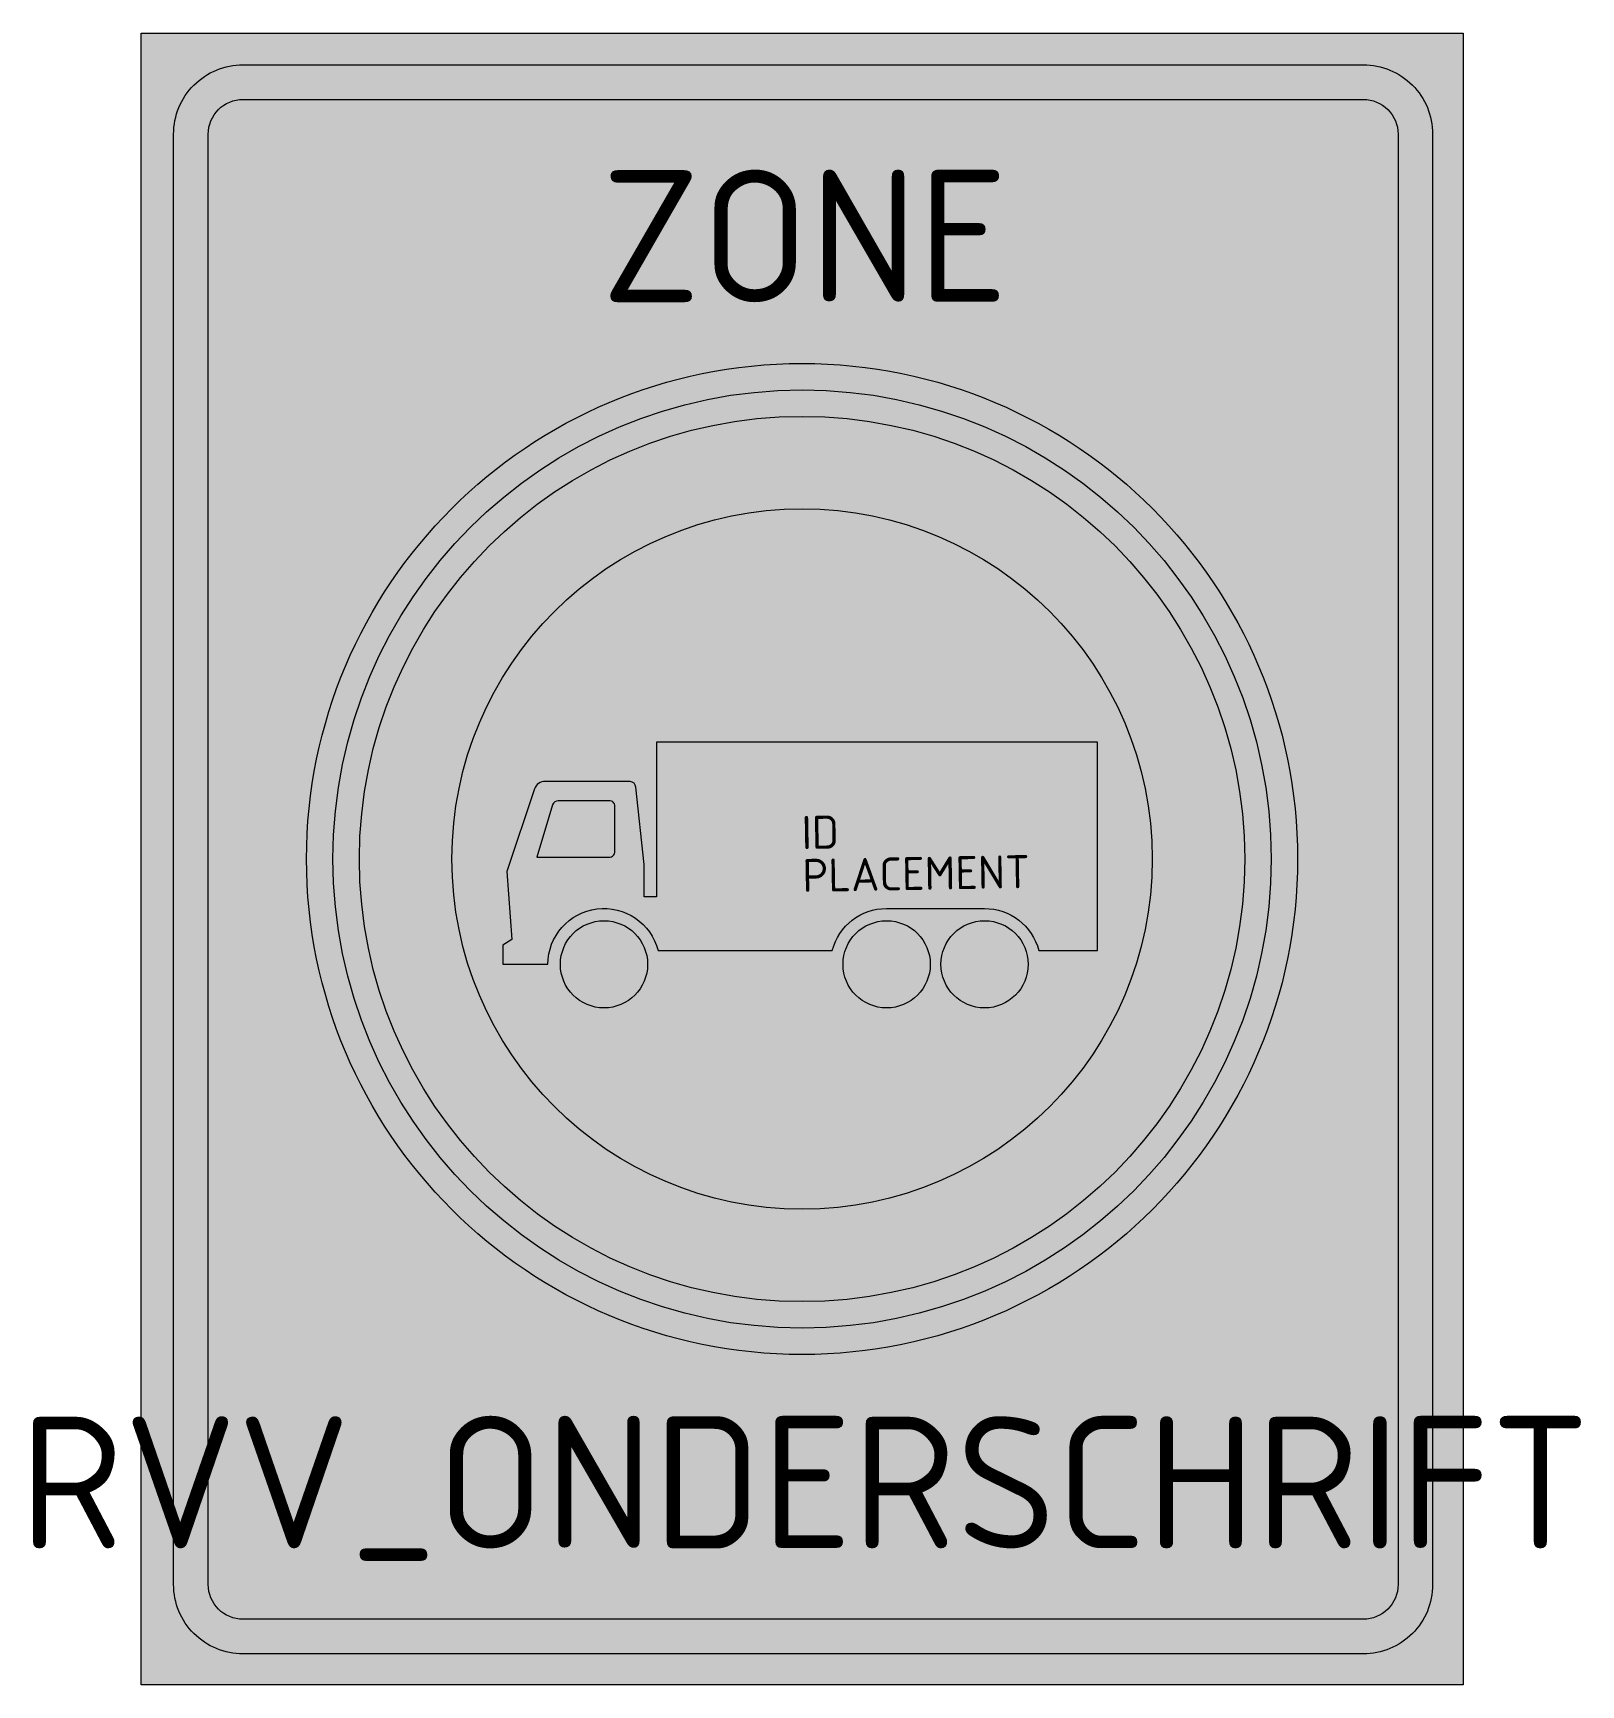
# Model space of a CAD drawing. Extents: x -5.8 to 5.9, y -6.3 to 6.3.
import ezdxf
from ezdxf.enums import TextEntityAlignment as Align

# ---------------------------------------------------------------- set-up
doc = ezdxf.new("R2010")
doc.units = 0
doc.styles.add('NLCS-ISO', font='NLCS-ISO.ttf', dxfattribs={"height": 0.25})
doc.styles.add('NLCS-RVV-M200-T25', font='NLCS-RVV.ttf')

msp = doc.modelspace()

# ---------------------------------------------------------------- hatches: boundary and pattern name
at = {"true_color": 0xf1f0ea}
h = msp.add_hatch(color=7, dxfattribs=at)
h.dxf.hatch_style = 1
h.paths.add_polyline_path([(5.002, 6.251), (-5.002, 6.251), (-5.002, 0), (-4.756, 0), (-4.756, 5.486, -0.414214), (-4.231, 6.011), (4.247, 6.011, -0.414214), (4.772, 5.486), (4.772, 0), (5.002, 0)])
at = {"true_color": 0x2a292a}
h = msp.add_hatch(color=250, dxfattribs=at)
h.dxf.hatch_style = 1
h.paths.add_polyline_path([(-4.494, 5.486, -0.414214), (-4.231, 5.748), (4.247, 5.748, -0.414214), (4.51, 5.486), (4.51, 0), (4.772, 0), (4.772, 5.486, 0.414214), (4.247, 6.011), (-4.231, 6.011, 0.414214), (-4.756, 5.486), (-4.756, 0), (-4.494, 0)])
at = {"true_color": 0xf1f0ea}
h = msp.add_hatch(color=7, dxfattribs=at)
h.dxf.hatch_style = 1
h.paths.add_polyline_path([(4.51, 5.486, 0.414214), (4.247, 5.748), (-4.231, 5.748, 0.414214), (-4.494, 5.486), (-4.494, 0), (-3.75, 0, -1), (3.75, 0), (4.51, 0)])
at = {"true_color": 0xbb1e10}
h = msp.add_hatch(color=22, dxfattribs=at)
h.dxf.hatch_style = 1
h.paths.add_polyline_path([(-3.75, 0), (-3.55, 0, -1), (3.55, 0), (3.75, 0, 1)])
at = {"true_color": 0xf1f0ea}
h = msp.add_hatch(color=7, dxfattribs=at)
h.dxf.hatch_style = 1
h.paths.add_polyline_path([(-3.55, 0), (-3.35, 0, -1), (3.35, 0), (3.55, 0, 1)])
at = {"true_color": 0xbb1e10}
h = msp.add_hatch(color=22, dxfattribs=at)
h.dxf.hatch_style = 1
h.paths.add_polyline_path([(-3.35, 0), (-2.65, 0, -1), (2.65, 0), (3.35, 0, 1)])
at = {"true_color": 0xf1f0ea}
h = msp.add_hatch(color=7, dxfattribs=at)
h.dxf.hatch_style = 1
h.paths.add_polyline_path([(-2.65, 0), (-2.203, 0), (-2.028, 0.524, -0.332431), (-1.943, 0.587), (-1.313, 0.587, -0.414299), (-1.257, 0.543), (-1.194, -0.041), (-1.194, -0.286), (-1.102, -0.286), (-1.102, 0.883), (2.235, 0.883), (2.235, 0), (2.65, 0, 1)])
at = {"true_color": 0x2a292a}
h = msp.add_hatch(color=250, dxfattribs=at)
h.dxf.hatch_style = 1
h.paths.add_polyline_path([(-1.194, -0.041), (-1.257, 0.543, 0.35203), (-1.302, 0.587), (-1.943, 0.587, 0.332431), (-2.028, 0.524), (-2.144, 0.176), (-1.958, 0.176), (-1.89, 0.406, -0.344169), (-1.845, 0.441), (-1.46, 0.441, -0.436003), (-1.416, 0.4), (-1.416, 0.057, -0.414299), (-1.46, 0.013), (-1.662, 0.013), (-1.582, -0.383, -0.397124), (-1.089, -0.692), (0.229, -0.692, -0.342199), (0.635, -0.375), (1.381, -0.375, -0.342216), (1.791, -0.692), (2.235, -0.692), (2.235, 0.883), (-1.102, 0.883), (-1.102, -0.286), (-1.194, -0.286)])
at = {"true_color": 0xf1f0ea}
h = msp.add_hatch(color=7, dxfattribs=at)
h.dxf.hatch_style = 1
h.paths.add_polyline_path([(-1.46, 0.013, 0.414299), (-1.416, 0.057), (-1.416, 0.4, 0.436003), (-1.46, 0.441), (-1.845, 0.441, 0.344169), (-1.89, 0.406), (-2.007, 0.013)])
at = {"true_color": 0x2a292a}
h = msp.add_hatch(color=250, dxfattribs=at)
h.dxf.hatch_style = 1
h.paths.add_polyline_path([(-1.662, 0.013), (-2.007, 0.013), (-1.958, 0.176), (-2.144, 0.176), (-2.235, -0.095), (-2.197, -0.61), (-2.264, -0.651), (-2.264, -0.797), (-1.924, -0.797, -0.35657), (-1.582, -0.383)])
at = {"true_color": 0xf1f0ea}
h = msp.add_hatch(color=7, dxfattribs=at)
h.dxf.hatch_style = 1
h.paths.add_polyline_path([(5.002, 0), (4.772, 0), (4.772, -5.491, -0.414214), (4.247, -6.016), (-4.231, -6.016, -0.414214), (-4.756, -5.491), (-4.756, 0), (-5.002, 0), (-5.002, -6.251), (5.002, -6.251)])
at = {"true_color": 0x2a292a}
h = msp.add_hatch(color=250, dxfattribs=at)
h.dxf.hatch_style = 1
h.paths.add_polyline_path([(-4.494, 0), (-4.756, 0), (-4.756, -5.491, 0.414214), (-4.231, -6.016), (4.247, -6.016, 0.414214), (4.772, -5.491), (4.772, 0), (4.51, 0), (4.51, -5.491, -0.414214), (4.247, -5.753), (-4.231, -5.753, -0.414214), (-4.494, -5.491)])
at = {"true_color": 0xf1f0ea}
h = msp.add_hatch(color=7, dxfattribs=at)
h.dxf.hatch_style = 1
h.paths.add_polyline_path([(-3.75, 0), (-4.494, 0), (-4.494, -5.491, 0.414214), (-4.231, -5.753), (4.247, -5.753, 0.414214), (4.51, -5.491), (4.51, 0), (3.75, 0, -1)])
at = {"true_color": 0xbb1e10}
h = msp.add_hatch(color=22, dxfattribs=at)
h.dxf.hatch_style = 1
h.paths.add_polyline_path([(3.75, 0), (3.55, 0, -1), (-3.55, 0), (-3.75, 0, 1)])
at = {"true_color": 0xf1f0ea}
h = msp.add_hatch(color=7, dxfattribs=at)
h.dxf.hatch_style = 1
h.paths.add_polyline_path([(3.55, 0), (3.35, 0, -1), (-3.35, 0), (-3.55, 0, 1)])
at = {"true_color": 0xbb1e10}
h = msp.add_hatch(color=22, dxfattribs=at)
h.dxf.hatch_style = 1
h.paths.add_polyline_path([(3.35, 0), (2.65, 0, -1), (-2.65, 0), (-3.35, 0, 1)])
at = {"true_color": 0xf1f0ea}
h = msp.add_hatch(color=7, dxfattribs=at)
h.dxf.hatch_style = 1
h.paths.add_polyline_path([(2.65, 0), (2.235, 0), (2.235, -0.692), (1.791, -0.692), (1.701, -0.715, -0.062641), (1.711, -0.797, -1.000004), (1.051, -0.797), (0.97, -0.797, -0.999996), (0.31, -0.797, -0.062428), (0.32, -0.715), (0.229, -0.692), (-1.089, -0.692), (-1.179, -0.715, -0.062671), (-1.169, -0.797, -1.000015), (-1.829, -0.797), (-1.924, -0.797), (-2.264, -0.797), (-2.264, -0.651), (-2.197, -0.61), (-2.235, -0.095), (-2.203, 0), (-2.65, 0, 1)])
h = msp.add_hatch(color=7, dxfattribs=at)
h.dxf.hatch_style = 1
h.paths.add_polyline_path([(-1.924, -0.797), (-1.829, -0.797, -0.882038), (-1.179, -0.715), (-1.089, -0.692, 0.878025)])
h = msp.add_hatch(color=7, dxfattribs=at)
h.dxf.hatch_style = 1
h.paths.add_polyline_path([(1.381, -0.375), (0.635, -0.375, 0.342199), (0.229, -0.692), (0.32, -0.715, -0.882483), (0.97, -0.797), (1.051, -0.797, -0.8821), (1.701, -0.715), (1.791, -0.692, 0.342216)])
at = {"true_color": 0x2a292a}
h = msp.add_hatch(color=250, dxfattribs=at)
h.dxf.hatch_style = 1
h.paths.add_polyline_path([(-1.169, -0.797, 1), (-1.829, -0.797, 1)])
h = msp.add_hatch(color=250, dxfattribs=at)
h.dxf.hatch_style = 1
h.paths.add_polyline_path([(0.97, -0.797, 1), (0.31, -0.797, 1)])
h = msp.add_hatch(color=250, dxfattribs=at)
h.dxf.hatch_style = 1
h.paths.add_polyline_path([(1.051, -0.797, 1), (1.711, -0.797, 1)])

# ---------------------------------------------------------------- linework, layer by layer
at = {"color": 250, "lineweight": 0, "true_color": 0x2a292a}
msp.add_lwpolyline([(-5.002, 6.251), (5.002, 6.251), (5.002, -6.251), (-5.002, -6.251)], close=True, dxfattribs=at)
for points in [[(-4.231, 6.011), (4.247, 6.011, -0.414214), (4.772, 5.486), (4.772, -5.491, -0.414214), (4.247, -6.016), (-4.231, -6.016, -0.414214), (-4.756, -5.491), (-4.756, 5.486, -0.414214)], [(-4.231, 5.748), (4.247, 5.748, -0.414214), (4.51, 5.486), (4.51, -5.491, -0.414214), (4.247, -5.753), (-4.231, -5.753, -0.414214), (-4.494, -5.491), (-4.494, 5.486, -0.414214)], [(-1.089, -0.692), (0.229, -0.692, -0.34403), (0.638, -0.375), (1.381, -0.375, -0.342216), (1.791, -0.692), (2.235, -0.692), (2.235, 0.883), (-1.102, 0.883), (-1.102, -0.286), (-1.194, -0.286), (-1.194, -0.041), (-1.257, 0.543, 0.35203), (-1.302, 0.587), (-1.943, 0.587, 0.312426), (-2.026, 0.53), (-2.235, -0.095), (-2.197, -0.61), (-2.264, -0.651), (-2.264, -0.797), (-1.924, -0.797, -0.878025), (-1.089, -0.692)], [(-2.007, 0.013), (-1.46, 0.013, 0.414299), (-1.416, 0.057), (-1.416, 0.4, 0.436003), (-1.46, 0.441), (-1.845, 0.441, 0.320374), (-1.889, 0.41)]]:
    msp.add_lwpolyline(points, format="xyb", close=True, dxfattribs=at)
at = {"color": 22, "lineweight": 0, "true_color": 0xbb1e10}
msp.add_circle((0, 0), 3.75, dxfattribs=at)
at = {"color": 7, "lineweight": 0, "true_color": 0xf1f0ea}
for radius in [3.55, 3.35, 2.65]:
    msp.add_circle((0, 0), radius, dxfattribs=at)
at = {"color": 250, "lineweight": 0, "true_color": 0x2a292a}
for centre in [(-1.499, -0.797), (0.64, -0.797), (1.381, -0.797)]:
    msp.add_circle(centre, 0.33, dxfattribs=at)

# ---------------------------------------------------------------- texts
at = {"color": 250, "true_color": 0x2a292a, "style": 'NLCS-RVV-M200-T25'}
msp.add_text('ZONE', height=1, dxfattribs=at).set_placement((0.02, 4.714), align=Align.MIDDLE_CENTER)
at = {"style": 'NLCS-ISO'}
msp.add_attdef('ID', text='', height=0.25, rotation=1, dxfattribs=at).set_placement((0, 0), align=Align.BOTTOM_LEFT)
msp.add_attdef('PLACEMENT', text='', height=0.25, rotation=1, dxfattribs=at).set_placement((0, 0), align=Align.TOP_LEFT)
at = {"color": 250, "true_color": 0x2a292a, "style": 'NLCS-RVV-M200-T25'}
msp.add_attdef('RVV_ONDERSCHRIFT', text='herhaling', height=1, dxfattribs=at).set_placement((0.02, -4.717), align=Align.MIDDLE_CENTER)

doc.saveas('drawing.dxf')
